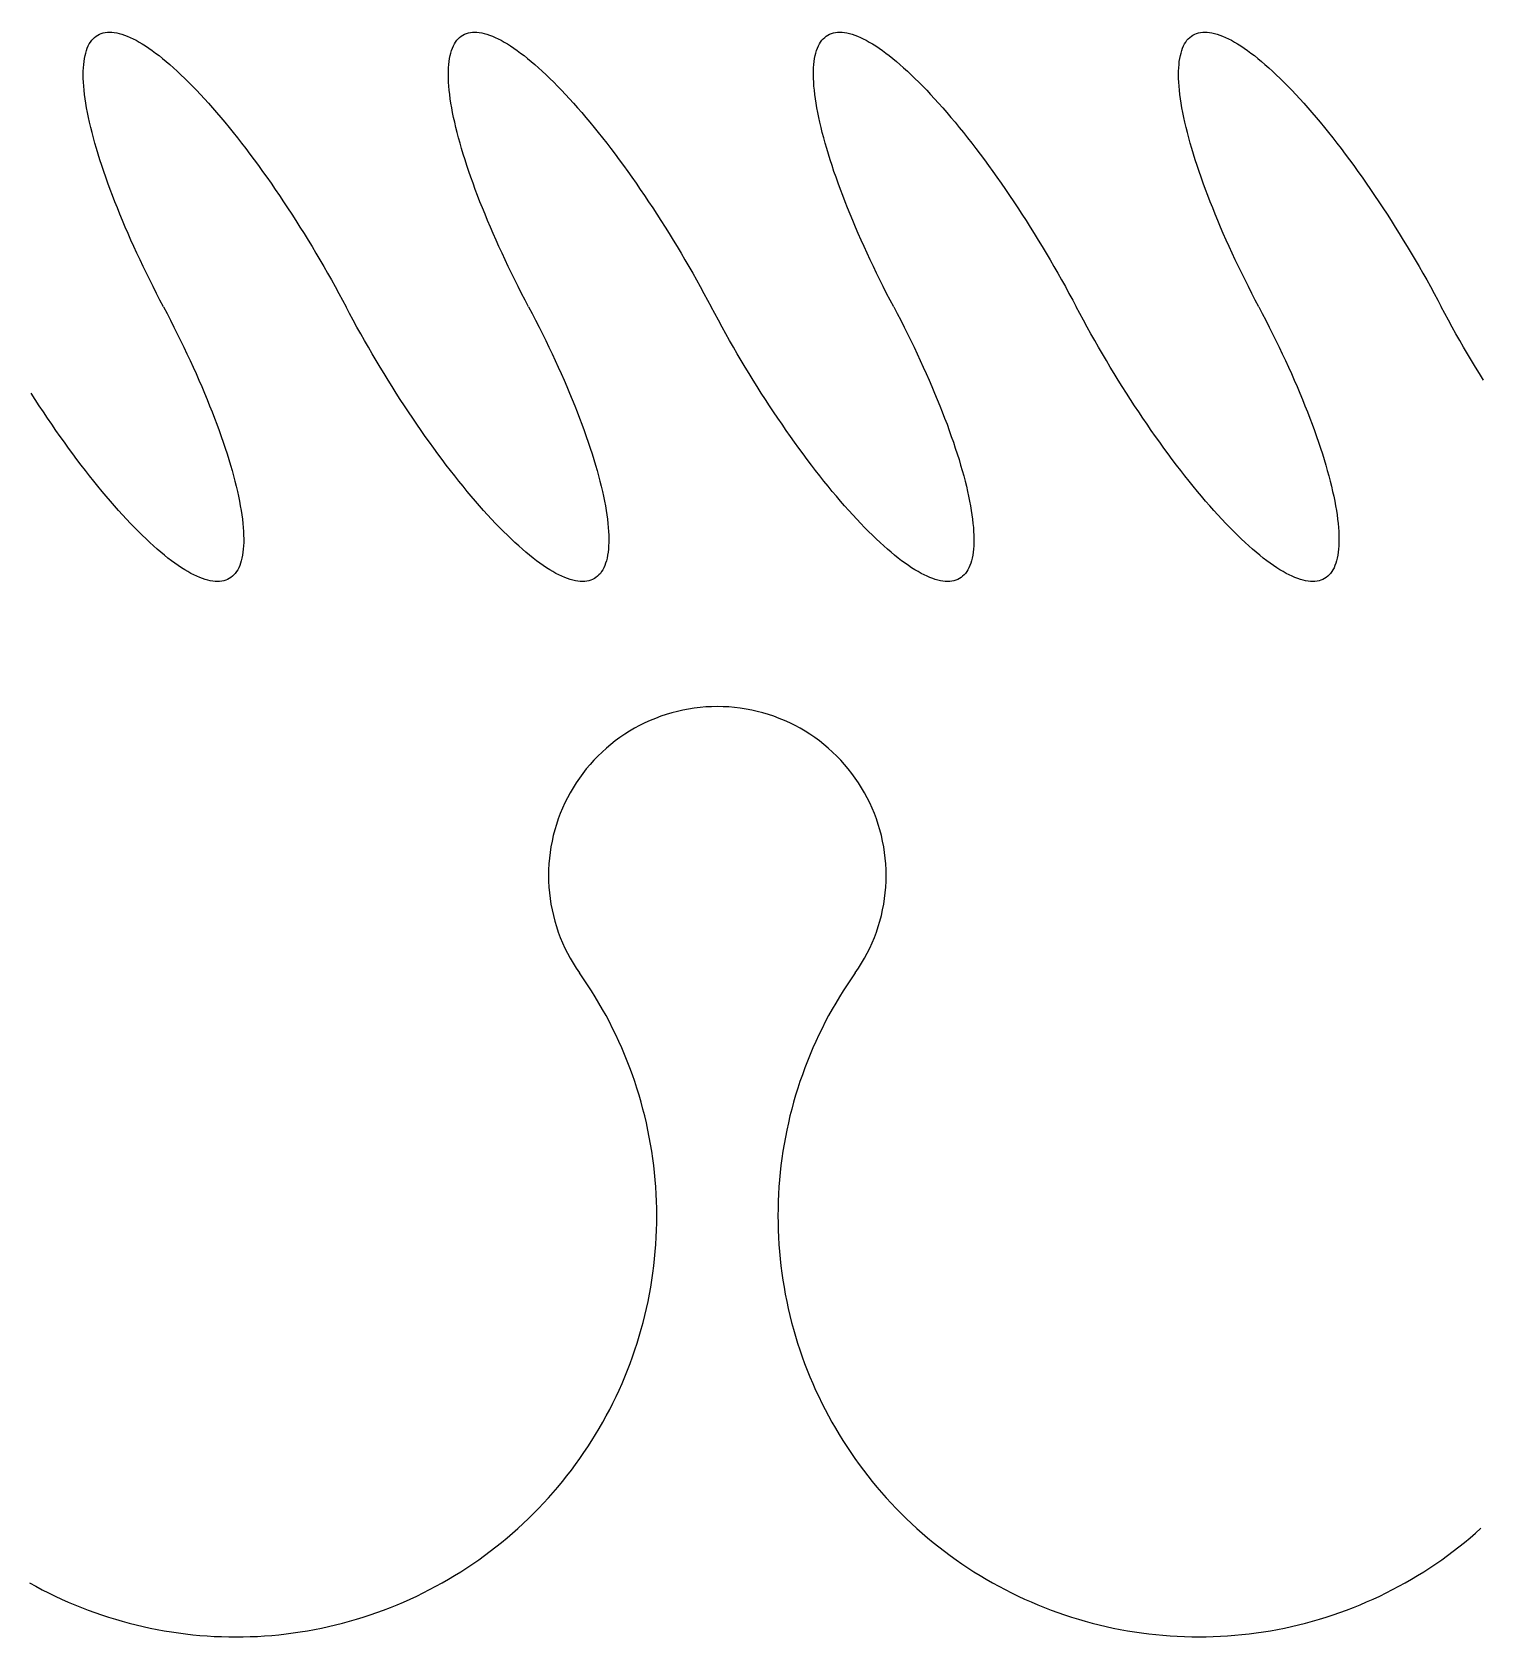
# Model space of a CAD drawing. Header units: millimetres. Extents: x -187744 to 2148, y -49419 to 6550.
# Drawn here: x -6026.3 to -5950.1, y -6885.5 to -6801.1 of the extents above; entities that cross this region are included whole.
import ezdxf

# ---------------------------------------------------------------- set-up
doc = ezdxf.new("R2010")
doc.units = ezdxf.units.MM
doc.header["$LTSCALE"] = 1000
doc.header["$MEASUREMENT"] = 0
doc.layers.add('FF-FURNA', color=40, linetype='Continuous')

# ---------------------------------------------------------------- blocks, each defined once
blk = doc.blocks.new('DRAPES2')
at = {"linetype": 'ByBlock'}
for points in [[(822.748, 92.0873, 0), (823.41, 92.4522, 0), (824.078, 92.8058, 0), (824.752, 93.1479, 0), (825.432, 93.4785, 0), (826.117, 93.7974, 0), (826.808, 94.1045, 0), (827.504, 94.3998, 0), (828.205, 94.6832, 0), (828.91, 94.9545, 0), (829.62, 95.2138, 0), (830.334, 95.4609, 0), (831.053, 95.6957, 0), (831.775, 95.9183, 0), (832.501, 96.1285, 0), (833.231, 96.3262, 0), (833.964, 96.5115, 0), (834.7, 96.6842, 0), (835.438, 96.8443, 0), (836.18, 96.9918, 0), (836.924, 97.1266, 0), (837.67, 97.2487, 0), (838.418, 97.358, 0), (839.167, 97.4546, 0), (839.919, 97.5383, 0), (840.671, 97.6091, 0), (841.425, 97.6671, 0), (842.179, 97.7122, 0), (842.935, 97.7445, 0), (843.69, 97.7638, 0), (844.446, 97.7702, 0)], [(844.446, 97.7702, 0), (845.202, 97.7637, 0), (845.958, 97.7443, 0), (846.713, 97.712, 0), (847.467, 97.6668, 0), (848.221, 97.6087, 0), (848.973, 97.5377, 0), (849.725, 97.454, 0), (850.474, 97.3573, 0), (851.222, 97.2479, 0), (851.968, 97.1258, 0), (852.712, 96.9909, 0), (853.453, 96.8433, 0), (854.192, 96.6831, 0), (854.928, 96.5103, 0), (855.661, 96.325, 0), (856.39, 96.1271, 0), (857.116, 95.9169, 0), (857.839, 95.6942, 0), (858.557, 95.4593, 0), (859.272, 95.2121, 0), (859.982, 94.9527, 0), (860.687, 94.6813, 0), (861.388, 94.3979, 0), (862.084, 94.1025, 0), (862.774, 93.7953, 0), (863.46, 93.4763, 0), (864.139, 93.1457, 0), (864.813, 92.8035, 0), (865.481, 92.4499, 0), (866.143, 92.0848, 0), (866.799, 91.7086, 0), (867.448, 91.3212, 0), (868.09, 90.9228, 0), (868.726, 90.5134, 0), (869.354, 90.0933, 0), (869.975, 89.6625, 0), (870.589, 89.2211, 0), (871.195, 88.7693, 0), (871.793, 88.3073, 0), (872.384, 87.8351, 0), (872.966, 87.3529, 0), (873.539, 86.8608, 0), (874.105, 86.3589, 0), (874.661, 85.8475, 0), (875.209, 85.3267, 0), (875.748, 84.7966, 0), (876.278, 84.2573, 0), (876.798, 83.7091, 0), (877.309, 83.1521, 0), (877.811, 82.5864, 0), (878.302, 82.0123, 0), (878.784, 81.4298, 0), (879.256, 80.8392, 0), (879.717, 80.2406, 0), (880.169, 79.6343, 0), (880.61, 79.0203, 0), (881.04, 78.3988, 0), (881.46, 77.7702, 0), (881.868, 77.1344, 0), (882.266, 76.4917, 0), (882.653, 75.8424, 0), (883.029, 75.1865, 0), (883.394, 74.5243, 0), (883.747, 73.8559, 0), (884.088, 73.1817, 0), (884.419, 72.5017, 0), (884.737, 71.8161, 0), (885.044, 71.1253, 0), (885.339, 70.4292, 0), (885.621, 69.7283, 0), (885.892, 69.0226, 0), (886.151, 68.3124, 0), (886.398, 67.5979, 0), (886.632, 66.8792, 0), (886.854, 66.1567, 0), (887.064, 65.4305, 0), (887.261, 64.7008, 0), (887.446, 63.9678, 0), (887.618, 63.2318, 0), (887.778, 62.493, 0), (887.925, 61.7515, 0), (888.059, 61.0077, 0), (888.181, 60.2616, 0), (888.29, 59.5136, 0), (888.386, 58.7638, 0), (888.469, 58.0125, 0), (888.539, 57.2599, 0), (888.597, 56.5062, 0), (888.642, 55.7516, 0), (888.673, 54.9964, 0), (888.692, 54.2407, 0), (888.698, 53.4849, 0), (888.691, 52.729, 0), (888.671, 51.9734, 0), (888.639, 51.2182, 0), (888.593, 50.4637, 0), (888.534, 49.7101, 0), (888.463, 48.9575, 0), (888.379, 48.2064, 0), (888.281, 47.4567, 0), (888.172, 46.7089, 0), (888.049, 45.963, 0), (887.914, 45.2193, 0), (887.766, 44.478, 0), (887.605, 43.7394, 0), (887.432, 43.0037, 0), (887.246, 42.271, 0), (887.048, 41.5415, 0), (886.837, 40.8156, 0), (886.614, 40.0934, 0), (886.378, 39.3751, 0), (886.131, 38.6609, 0), (885.871, 37.9511, 0), (885.599, 37.2457, 0), (885.315, 36.5452, 0), (885.019, 35.8496, 0), (884.712, 35.1591, 0), (884.392, 34.474, 0), (884.061, 33.7945, 0), (883.719, 33.1207, 0), (883.364, 32.4528, 0), (882.999, 31.7911, 0), (882.622, 31.1358, 0), (882.235, 30.487, 0), (881.836, 29.8449, 0), (881.426, 29.2096, 0), (881.005, 28.5815, 0), (880.574, 27.9607, 0)], [(909.56, 27.959, 0), (909.129, 28.5799, 0), (908.708, 29.2081, 0), (908.299, 29.8433, 0), (907.9, 30.4855, 0), (907.512, 31.1344, 0), (907.135, 31.7898, 0), (906.77, 32.4515, 0), (906.416, 33.1194, 0), (906.074, 33.7932, 0), (905.743, 34.4728, 0), (905.423, 35.1579, 0), (905.116, 35.8484, 0), (904.82, 36.5441, 0), (904.536, 37.2447, 0), (904.264, 37.95, 0), (904.005, 38.6599, 0), (903.757, 39.3741, 0), (903.522, 40.0924, 0), (903.299, 40.8147, 0), (903.088, 41.5406, 0), (902.89, 42.2701, 0), (902.704, 43.0028, 0), (902.531, 43.7386, 0), (902.37, 44.4772, 0), (902.222, 45.2185, 0), (902.087, 45.9622, 0), (901.965, 46.7081, 0), (901.855, 47.456, 0), (901.758, 48.2056, 0), (901.674, 48.9568, 0), (901.602, 49.7093, 0), (901.544, 50.4629, 0), (901.498, 51.2175, 0), (901.466, 51.9727, 0), (901.446, 52.7283, 0), (901.439, 53.4842, 0), (901.445, 54.24, 0), (901.464, 54.9957, 0), (901.496, 55.7509, 0), (901.54, 56.5055, 0), (901.598, 57.2592, 0), (901.668, 58.0118, 0), (901.752, 58.7631, 0), (901.848, 59.5128, 0), (901.957, 60.2608, 0), (902.078, 61.0069, 0), (902.213, 61.7507, 0), (902.36, 62.4922, 0), (902.52, 63.231, 0), (902.692, 63.967, 0), (902.877, 64.6999, 0), (903.074, 65.4296, 0), (903.284, 66.1558, 0), (903.506, 66.8783, 0), (903.741, 67.5969, 0), (903.988, 68.3114, 0), (904.246, 69.0216, 0), (904.517, 69.7272, 0), (904.8, 70.4281, 0), (905.095, 71.1241, 0), (905.402, 71.815, 0), (905.721, 72.5005, 0), (906.051, 73.1804, 0), (906.393, 73.8547, 0), (906.746, 74.5229, 0), (907.11, 75.1851, 0), (907.486, 75.8409, 0), (907.873, 76.4903, 0), (908.271, 77.1329, 0), (908.68, 77.7686, 0), (909.1, 78.3972, 0), (909.53, 79.0186, 0), (909.971, 79.6326, 0), (910.423, 80.2389, 0), (910.884, 80.8374, 0), (911.356, 81.428, 0), (911.838, 82.0104, 0), (912.33, 82.5845, 0), (912.831, 83.1501, 0), (913.342, 83.707, 0), (913.863, 84.2552, 0), (914.393, 84.7944, 0), (914.931, 85.3244, 0), (915.479, 85.8452, 0), (916.036, 86.3566, 0), (916.601, 86.8583, 0), (917.175, 87.3503, 0), (917.757, 87.8325, 0), (918.348, 88.3046, 0), (918.946, 88.7666, 0), (919.552, 89.2183, 0), (920.166, 89.6596, 0), (920.787, 90.0903, 0), (921.415, 90.5104, 0), (922.051, 90.9197, 0), (922.693, 91.318, 0), (923.342, 91.7054, 0), (923.998, 92.0816, 0), (924.66, 92.4465, 0), (925.328, 92.8001, 0), (926.002, 93.1422, 0), (926.682, 93.4727, 0), (927.367, 93.7916, 0), (928.058, 94.0987, 0), (928.754, 94.394, 0), (929.455, 94.6774, 0), (930.16, 94.9488, 0), (930.87, 95.208, 0), (931.584, 95.4551, 0), (932.303, 95.69, 0), (933.025, 95.9125, 0), (933.751, 96.1227, 0), (934.481, 96.3205, 0), (935.214, 96.5057, 0), (935.95, 96.6785, 0), (936.688, 96.8386, 0), (937.43, 96.9861, 0), (938.174, 97.1209, 0), (938.92, 97.2429, 0), (939.668, 97.3523, 0), (940.417, 97.4488, 0), (941.169, 97.5325, 0), (941.921, 97.6034, 0), (942.675, 97.6614, 0), (943.429, 97.7065, 0), (944.185, 97.7387, 0), (944.94, 97.758, 0), (945.696, 97.7644, 0)], [(945.696, 97.7644, 0), (946.452, 97.7579, 0), (947.208, 97.7385, 0), (947.963, 97.7062, 0), (948.717, 97.661, 0), (949.471, 97.6029, 0), (950.223, 97.532, 0), (950.975, 97.4482, 0), (951.724, 97.3516, 0), (952.472, 97.2422, 0), (953.218, 97.12, 0), (953.962, 96.9851, 0), (954.703, 96.8376, 0), (955.442, 96.6773, 0), (956.178, 96.5045, 0), (956.911, 96.3192, 0), (957.64, 96.1214, 0), (958.366, 95.9111, 0), (959.089, 95.6885, 0), (959.807, 95.4535, 0), (960.522, 95.2063, 0), (961.232, 94.947, 0), (961.937, 94.6755, 0), (962.638, 94.3921, 0), (963.334, 94.0967, 0), (964.024, 93.7895, 0), (964.71, 93.4706, 0), (965.389, 93.1399, 0), (966.063, 92.7977, 0), (966.731, 92.4441, 0), (967.393, 92.0791, 0), (968.049, 91.7028, 0), (968.698, 91.3154, 0), (969.34, 90.917, 0), (969.976, 90.5077, 0), (970.604, 90.0875, 0), (971.225, 89.6567, 0), (971.839, 89.2154, 0), (972.445, 88.7636, 0), (973.043, 88.3015, 0), (973.634, 87.8293, 0), (974.216, 87.3471, 0), (974.789, 86.855, 0), (975.355, 86.3532, 0)], [(909.56, 27.959, 0), (909.901, 27.458, 0), (910.226, 26.9457, 0), (910.532, 26.4225, 0), (910.821, 25.8892, 0), (911.091, 25.3463, 0), (911.342, 24.7946, 0), (911.575, 24.2345, 0), (911.788, 23.6669, 0), (911.982, 23.0923, 0), (912.156, 22.5114, 0), (912.31, 21.9249, 0), (912.444, 21.3335, 0), (912.557, 20.7379, 0), (912.65, 20.1387, 0), (912.723, 19.5367, 0), (912.775, 18.9326, 0), (912.807, 18.327, 0), (912.817, 17.7208, 0), (912.807, 17.1145, 0), (912.777, 16.5089, 0), (912.725, 15.9047, 0), (912.653, 15.3026, 0), (912.561, 14.7034, 0), (912.448, 14.1076, 0), (912.315, 13.5161, 0), (912.161, 12.9294, 0), (911.988, 12.3483, 0), (911.795, 11.7735, 0), (911.582, 11.2056, 0), (911.351, 10.6453, 0), (911.1, 10.0932, 0), (910.83, 9.55004, 0), (910.542, 9.01639, 0), (910.236, 8.49289, 0), (909.913, 7.98014, 0), (909.572, 7.47874, 0), (909.214, 6.98928, 0), (908.839, 6.51234, 0), (908.449, 6.04846, 0), (908.043, 5.59819, 0), (907.621, 5.16205, 0), (907.186, 4.74056, 0), (906.735, 4.3342, 0), (906.272, 3.94345, 0), (905.795, 3.56876, 0), (905.306, 3.21058, 0), (904.805, 2.86932, 0), (904.292, 2.54537, 0), (903.769, 2.23912, 0), (903.235, 1.95093, 0), (902.692, 1.68112, 0), (902.14, 1.43002, 0), (901.58, 1.19792, 0), (901.012, 0.985082, 0), (900.437, 0.791764, 0), (899.856, 0.618188, 0), (899.27, 0.464557, 0), (898.678, 0.331051, 0), (898.083, 0.217825, 0), (897.484, 0.125011, 0), (896.881, 0.052717, 0), (896.277, 0.001028, 0), (895.672, -0.029995, 0), (895.065, -0.040317, 0), (894.459, -0.029926, 0), (893.854, 0.001166, 0), (893.249, 0.052924, 0), (892.647, 0.125286, 0), (892.048, 0.218168, 0), (891.453, 0.331462, 0), (890.861, 0.465036, 0), (890.274, 0.618733, 0), (889.694, 0.792375, 0), (889.119, 0.985758, 0), (888.551, 1.19866, 0), (887.991, 1.43083, 0), (887.439, 1.68199, 0), (886.896, 1.95186, 0), (886.363, 2.24011, 0), (885.839, 2.54642, 0), (885.327, 2.87043, 0), (884.825, 3.21175, 0), (884.336, 3.56999, 0), (883.86, 3.94472, 0), (883.396, 4.33553, 0), (882.946, 4.74194, 0), (882.51, 5.16348, 0), (882.089, 5.59967, 0), (881.683, 6.04998, 0), (881.292, 6.51391, 0), (880.918, 6.99089, 0), (880.56, 7.48039, 0), (880.219, 7.98183, 0), (879.895, 8.49461, 0), (879.59, 9.01815, 0), (879.302, 9.55184, 0), (879.032, 10.095, 0), (878.781, 10.6471, 0), (878.55, 11.2075, 0), (878.337, 11.7754, 0), (878.144, 12.3502, 0), (877.971, 12.9313, 0), (877.818, 13.518, 0), (877.685, 14.1096, 0), (877.572, 14.7054, 0), (877.479, 15.3046, 0), (877.408, 15.9067, 0), (877.356, 16.5109, 0), (877.326, 17.1165, 0), (877.316, 17.7228, 0), (877.326, 18.3291, 0), (877.358, 18.9346, 0), (877.41, 19.5387, 0), (877.483, 20.1407, 0), (877.576, 20.7399, 0), (877.69, 21.3355, 0), (877.824, 21.9269, 0), (877.978, 22.5133, 0), (878.152, 23.0942, 0), (878.345, 23.6688, 0), (878.559, 24.2364, 0), (878.791, 24.7964, 0), (879.043, 25.3482, 0), (879.313, 25.891, 0), (879.602, 26.4243, 0), (879.908, 26.9474, 0), (880.233, 27.4597, 0), (880.574, 27.9607, 0)]]:
    blk.add_polyline3d(points, dxfattribs=at)
blk = doc.blocks.new('06BDR-PR2')
for points in [[(938.03, 0, 0), (938.402, 0.70889, 0), (938.768, 1.41736, 0), (939.127, 2.12497, 0), (939.48, 2.8313, 0), (939.827, 3.53593, 0), (940.166, 4.23843, 0), (940.499, 4.93837, 0), (940.824, 5.63534, 0), (941.142, 6.32892, 0), (941.452, 7.01868, 0), (941.754, 7.70421, 0), (942.049, 8.38511, 0), (942.335, 9.06095, 0), (942.612, 9.73134, 0), (942.882, 10.3959, 0), (943.142, 11.0541, 0), (943.394, 11.7057, 0), (943.636, 12.3503, 0), (943.87, 12.9874, 0), (944.094, 13.6167, 0), (944.308, 14.2378, 0), (944.514, 14.8503, 0), (944.709, 15.4538, 0), (944.895, 16.0481, 0), (945.07, 16.6327, 0), (945.236, 17.2073, 0), (945.392, 17.7715, 0), (945.537, 18.325, 0), (945.672, 18.8674, 0), (945.797, 19.3985, 0), (945.911, 19.9179, 0), (946.015, 20.4254, 0), (946.108, 20.9205, 0), (946.19, 21.403, 0), (946.262, 21.8726, 0), (946.323, 22.329, 0), (946.373, 22.772, 0), (946.413, 23.2013, 0), (946.441, 23.6166, 0), (946.459, 24.0177, 0), (946.466, 24.4043, 0), (946.462, 24.7762, 0), (946.447, 25.1332, 0), (946.422, 25.475, 0), (946.385, 25.8015, 0), (946.338, 26.1125, 0), (946.28, 26.4077, 0), (946.211, 26.687, 0), (946.131, 26.9503, 0), (946.041, 27.1973, 0), (945.94, 27.4279, 0), (945.829, 27.642, 0), (945.707, 27.8395, 0), (945.575, 28.0201, 0), (945.432, 28.1839, 0), (945.279, 28.3308, 0), (945.116, 28.4605, 0), (944.943, 28.5732, 0), (944.76, 28.6686, 0), (944.568, 28.7467, 0), (944.365, 28.8075, 0), (944.153, 28.851, 0), (943.931, 28.8771, 0), (943.701, 28.8858, 0), (943.46, 28.8771, 0), (943.211, 28.851, 0), (942.953, 28.8075, 0), (942.686, 28.7467, 0), (942.411, 28.6686, 0), (942.127, 28.5732, 0), (941.835, 28.4605, 0), (941.535, 28.3308, 0), (941.227, 28.1839, 0), (940.911, 28.0201, 0), (940.588, 27.8395, 0), (940.257, 27.642, 0), (939.92, 27.4279, 0), (939.575, 27.1973, 0), (939.224, 26.9503, 0), (938.866, 26.687, 0), (938.502, 26.4077, 0), (938.132, 26.1125, 0), (937.756, 25.8015, 0), (937.374, 25.475, 0), (936.987, 25.1332, 0), (936.595, 24.7762, 0), (936.198, 24.4043, 0), (935.796, 24.0177, 0), (935.39, 23.6166, 0), (934.98, 23.2013, 0), (934.565, 22.772, 0), (934.147, 22.329, 0), (933.726, 21.8726, 0), (933.301, 21.403, 0), (932.874, 20.9205, 0), (932.443, 20.4254, 0), (932.011, 19.9179, 0), (931.576, 19.3985, 0), (931.139, 18.8674, 0), (930.701, 18.325, 0), (930.261, 17.7715, 0), (929.82, 17.2073, 0), (929.379, 16.6327, 0), (928.936, 16.0481, 0), (928.494, 15.4538, 0), (928.051, 14.8503, 0), (927.609, 14.2378, 0), (927.167, 13.6167, 0), (926.726, 12.9874, 0), (926.286, 12.3503, 0), (925.847, 11.7057, 0), (925.41, 11.0541, 0), (924.975, 10.3959, 0), (924.541, 9.73134, 0), (924.111, 9.06095, 0)], [(976.416, 0, 0), (976.787, 0.70889, 0), (977.153, 1.41736, 0), (977.513, 2.12497, 0), (977.866, 2.8313, 0), (978.212, 3.53593, 0), (978.552, 4.23843, 0), (978.884, 4.93837, 0), (979.21, 5.63534, 0), (979.528, 6.32892, 0), (979.838, 7.01868, 0), (980.14, 7.70421, 0), (980.434, 8.38511, 0), (980.72, 9.06095, 0), (980.998, 9.73134, 0), (981.267, 10.3959, 0), (981.528, 11.0541, 0), (981.779, 11.7057, 0), (982.022, 12.3503, 0), (982.255, 12.9874, 0), (982.479, 13.6167, 0), (982.694, 14.2378, 0), (982.899, 14.8503, 0), (983.095, 15.4538, 0), (983.28, 16.0481, 0), (983.456, 16.6327, 0), (983.622, 17.2073, 0), (983.777, 17.7715, 0), (983.923, 18.325, 0), (984.058, 18.8674, 0), (984.182, 19.3985, 0), (984.297, 19.9179, 0), (984.4, 20.4254, 0), (984.493, 20.9205, 0), (984.576, 21.403, 0), (984.648, 21.8726, 0), (984.709, 22.329, 0), (984.759, 22.772, 0), (984.798, 23.2013, 0), (984.827, 23.6166, 0), (984.845, 24.0177, 0), (984.852, 24.4043, 0), (984.848, 24.7762, 0), (984.833, 25.1332, 0), (984.807, 25.475, 0), (984.771, 25.8015, 0), (984.723, 26.1125, 0), (984.665, 26.4077, 0), (984.596, 26.687, 0), (984.517, 26.9503, 0), (984.427, 27.1973, 0), (984.326, 27.4279, 0), (984.214, 27.642, 0), (984.093, 27.8395, 0), (983.96, 28.0201, 0), (983.818, 28.1839, 0), (983.665, 28.3308, 0), (983.502, 28.4605, 0), (983.329, 28.5732, 0), (983.146, 28.6686, 0), (982.953, 28.7467, 0), (982.751, 28.8075, 0), (982.539, 28.851, 0), (982.317, 28.8771, 0), (982.086, 28.8858, 0), (981.846, 28.8771, 0), (981.597, 28.851, 0), (981.339, 28.8075, 0), (981.072, 28.7467, 0), (980.797, 28.6686, 0), (980.513, 28.5732, 0), (980.221, 28.4605, 0), (979.921, 28.3308, 0), (979.613, 28.1839, 0), (979.297, 28.0201, 0), (978.974, 27.8395, 0), (978.643, 27.642, 0), (978.305, 27.4279, 0), (977.961, 27.1973, 0), (977.609, 26.9503, 0), (977.252, 26.687, 0), (976.888, 26.4077, 0), (976.517, 26.1125, 0), (976.141, 25.8015, 0), (975.76, 25.475, 0), (975.373, 25.1332, 0), (974.981, 24.7762, 0), (974.584, 24.4043, 0), (974.182, 24.0177, 0), (973.776, 23.6166, 0), (973.365, 23.2013, 0), (972.951, 22.772, 0), (972.533, 22.329, 0), (972.111, 21.8726, 0), (971.687, 21.403, 0), (971.259, 20.9205, 0), (970.829, 20.4254, 0), (970.396, 19.9179, 0), (969.961, 19.3985, 0), (969.525, 18.8674, 0), (969.086, 18.325, 0), (968.647, 17.7715, 0), (968.206, 17.2073, 0), (967.764, 16.6327, 0), (967.322, 16.0481, 0), (966.879, 15.4538, 0), (966.437, 14.8503, 0), (965.995, 14.2378, 0), (965.553, 13.6167, 0), (965.112, 12.9874, 0), (964.672, 12.3503, 0), (964.233, 11.7057, 0), (963.796, 11.0541, 0), (963.36, 10.3959, 0), (962.927, 9.73134, 0), (962.496, 9.06095, 0), (962.068, 8.38511, 0), (961.642, 7.70421, 0), (961.22, 7.01868, 0), (960.801, 6.32892, 0), (960.386, 5.63534, 0), (959.974, 4.93837, 0), (959.567, 4.23843, 0), (959.164, 3.53593, 0), (958.765, 2.8313, 0), (958.372, 2.12497, 0), (957.984, 1.41736, 0), (957.6, 0.70889, 0), (957.223, 0, 0)], [(1014.8, 0, 0), (1015.17, 0.70889, 0), (1015.54, 1.41736, 0), (1015.9, 2.12497, 0), (1016.25, 2.8313, 0), (1016.6, 3.53593, 0), (1016.94, 4.23843, 0), (1017.27, 4.93837, 0), (1017.6, 5.63534, 0), (1017.91, 6.32892, 0), (1018.22, 7.01868, 0), (1018.53, 7.70421, 0), (1018.82, 8.38511, 0), (1019.11, 9.06095, 0), (1019.38, 9.73134, 0), (1019.65, 10.3959, 0), (1019.91, 11.0541, 0), (1020.16, 11.7057, 0), (1020.41, 12.3503, 0), (1020.64, 12.9874, 0), (1020.86, 13.6167, 0), (1021.08, 14.2378, 0), (1021.28, 14.8503, 0), (1021.48, 15.4538, 0), (1021.67, 16.0481, 0), (1021.84, 16.6327, 0), (1022.01, 17.2073, 0), (1022.16, 17.7715, 0), (1022.31, 18.325, 0), (1022.44, 18.8674, 0), (1022.57, 19.3985, 0), (1022.68, 19.9179, 0), (1022.79, 20.4254, 0), (1022.88, 20.9205, 0), (1022.96, 21.403, 0), (1023.03, 21.8726, 0), (1023.09, 22.329, 0), (1023.14, 22.772, 0), (1023.18, 23.2013, 0), (1023.21, 23.6166, 0), (1023.23, 24.0177, 0), (1023.24, 24.4043, 0), (1023.23, 24.7762, 0), (1023.22, 25.1332, 0), (1023.19, 25.475, 0), (1023.16, 25.8015, 0), (1023.11, 26.1125, 0), (1023.05, 26.4077, 0), (1022.98, 26.687, 0), (1022.9, 26.9503, 0), (1022.81, 27.1973, 0), (1022.71, 27.4279, 0), (1022.6, 27.642, 0), (1022.48, 27.8395, 0), (1022.35, 28.0201, 0), (1022.2, 28.1839, 0), (1022.05, 28.3308, 0), (1021.89, 28.4605, 0), (1021.71, 28.5732, 0), (1021.53, 28.6686, 0), (1021.34, 28.7467, 0), (1021.14, 28.8075, 0), (1020.92, 28.851, 0), (1020.7, 28.8771, 0), (1020.47, 28.8858, 0), (1020.23, 28.8771, 0), (1019.98, 28.851, 0), (1019.72, 28.8075, 0), (1019.46, 28.7467, 0), (1019.18, 28.6686, 0), (1018.9, 28.5732, 0), (1018.61, 28.4605, 0), (1018.31, 28.3308, 0), (1018, 28.1839, 0), (1017.68, 28.0201, 0), (1017.36, 27.8395, 0), (1017.03, 27.642, 0), (1016.69, 27.4279, 0), (1016.35, 27.1973, 0), (1016, 26.9503, 0), (1015.64, 26.687, 0), (1015.27, 26.4077, 0), (1014.9, 26.1125, 0), (1014.53, 25.8015, 0), (1014.15, 25.475, 0), (1013.76, 25.1332, 0), (1013.37, 24.7762, 0), (1012.97, 24.4043, 0), (1012.57, 24.0177, 0), (1012.16, 23.6166, 0), (1011.75, 23.2013, 0), (1011.34, 22.772, 0), (1010.92, 22.329, 0), (1010.5, 21.8726, 0), (1010.07, 21.403, 0), (1009.64, 20.9205, 0), (1009.21, 20.4254, 0), (1008.78, 19.9179, 0), (1008.35, 19.3985, 0), (1007.91, 18.8674, 0), (1007.47, 18.325, 0), (1007.03, 17.7715, 0), (1006.59, 17.2073, 0), (1006.15, 16.6327, 0), (1005.71, 16.0481, 0), (1005.27, 15.4538, 0), (1004.82, 14.8503, 0), (1004.38, 14.2378, 0), (1003.94, 13.6167, 0), (1003.5, 12.9874, 0), (1003.06, 12.3503, 0), (1002.62, 11.7057, 0), (1002.18, 11.0541, 0), (1001.75, 10.3959, 0), (1001.31, 9.73134, 0), (1000.88, 9.06095, 0), (1000.45, 8.38511, 0), (1000.03, 7.70421, 0), (999.606, 7.01868, 0), (999.187, 6.32892, 0), (998.771, 5.63534, 0), (998.36, 4.93837, 0), (997.952, 4.23843, 0), (997.549, 3.53593, 0), (997.151, 2.8313, 0), (996.758, 2.12497, 0), (996.369, 1.41736, 0), (995.986, 0.70889, 0), (995.608, 0, 0)], [(1053.19, 0, 0), (1053.56, 0.70889, 0), (1053.92, 1.41736, 0), (1054.28, 2.12497, 0), (1054.64, 2.8313, 0), (1054.98, 3.53593, 0), (1055.32, 4.23843, 0), (1055.66, 4.93837, 0), (1055.98, 5.63534, 0), (1056.3, 6.32892, 0), (1056.61, 7.01868, 0), (1056.91, 7.70421, 0), (1057.21, 8.38511, 0), (1057.49, 9.06095, 0), (1057.77, 9.73134, 0), (1058.04, 10.3959, 0), (1058.3, 11.0541, 0), (1058.55, 11.7057, 0), (1058.79, 12.3503, 0), (1059.03, 12.9874, 0), (1059.25, 13.6167, 0), (1059.47, 14.2378, 0), (1059.67, 14.8503, 0), (1059.87, 15.4538, 0), (1060.05, 16.0481, 0), (1060.23, 16.6327, 0), (1060.39, 17.2073, 0), (1060.55, 17.7715, 0), (1060.69, 18.325, 0), (1060.83, 18.8674, 0), (1060.95, 19.3985, 0), (1061.07, 19.9179, 0), (1061.17, 20.4254, 0), (1061.26, 20.9205, 0), (1061.35, 21.403, 0), (1061.42, 21.8726, 0), (1061.48, 22.329, 0), (1061.53, 22.772, 0), (1061.57, 23.2013, 0), (1061.6, 23.6166, 0), (1061.62, 24.0177, 0), (1061.62, 24.4043, 0), (1061.62, 24.7762, 0), (1061.6, 25.1332, 0), (1061.58, 25.475, 0), (1061.54, 25.8015, 0), (1061.49, 26.1125, 0), (1061.44, 26.4077, 0), (1061.37, 26.687, 0), (1061.29, 26.9503, 0), (1061.2, 27.1973, 0), (1061.1, 27.4279, 0), (1060.99, 27.642, 0), (1060.86, 27.8395, 0), (1060.73, 28.0201, 0), (1060.59, 28.1839, 0), (1060.44, 28.3308, 0), (1060.27, 28.4605, 0), (1060.1, 28.5732, 0), (1059.92, 28.6686, 0), (1059.72, 28.7467, 0), (1059.52, 28.8075, 0), (1059.31, 28.851, 0), (1059.09, 28.8771, 0), (1058.86, 28.8858, 0), (1058.62, 28.8771, 0), (1058.37, 28.851, 0), (1058.11, 28.8075, 0), (1057.84, 28.7467, 0), (1057.57, 28.6686, 0), (1057.28, 28.5732, 0), (1056.99, 28.4605, 0), (1056.69, 28.3308, 0), (1056.38, 28.1839, 0), (1056.07, 28.0201, 0), (1055.74, 27.8395, 0), (1055.41, 27.642, 0), (1055.08, 27.4279, 0), (1054.73, 27.1973, 0), (1054.38, 26.9503, 0), (1054.02, 26.687, 0), (1053.66, 26.4077, 0), (1053.29, 26.1125, 0), (1052.91, 25.8015, 0), (1052.53, 25.475, 0), (1052.14, 25.1332, 0), (1051.75, 24.7762, 0), (1051.35, 24.4043, 0), (1050.95, 24.0177, 0), (1050.55, 23.6166, 0), (1050.14, 23.2013, 0), (1049.72, 22.772, 0), (1049.3, 22.329, 0), (1048.88, 21.8726, 0), (1048.46, 21.403, 0), (1048.03, 20.9205, 0), (1047.6, 20.4254, 0), (1047.17, 19.9179, 0), (1046.73, 19.3985, 0), (1046.3, 18.8674, 0), (1045.86, 18.325, 0), (1045.42, 17.7715, 0), (1044.98, 17.2073, 0), (1044.54, 16.6327, 0), (1044.09, 16.0481, 0), (1043.65, 15.4538, 0), (1043.21, 14.8503, 0), (1042.77, 14.2378, 0), (1042.32, 13.6167, 0), (1041.88, 12.9874, 0), (1041.44, 12.3503, 0), (1041, 11.7057, 0), (1040.57, 11.0541, 0), (1040.13, 10.3959, 0), (1039.7, 9.73134, 0), (1039.27, 9.06095, 0), (1038.84, 8.38511, 0), (1038.41, 7.70421, 0), (1037.99, 7.01868, 0), (1037.57, 6.32892, 0), (1037.16, 5.63534, 0), (1036.75, 4.93837, 0), (1036.34, 4.23843, 0), (1035.94, 3.53593, 0), (1035.54, 2.8313, 0), (1035.14, 2.12497, 0), (1034.75, 1.41736, 0), (1034.37, 0.70889, 0), (1033.99, 0, 0)], [(1076.8, 7.70421, 0), (1076.38, 7.01868, 0), (1075.96, 6.32892, 0), (1075.54, 5.63534, 0), (1075.13, 4.93837, 0), (1074.72, 4.23843, 0), (1074.32, 3.53593, 0), (1073.92, 2.8313, 0), (1073.53, 2.12497, 0), (1073.14, 1.41736, 0), (1072.76, 0.70889, 0), (1072.38, 0, 0)], [(938.03, 0, 0), (937.658, -0.70889, 0), (937.292, -1.41736, 0), (936.933, -2.12497, 0), (936.58, -2.8313, 0), (936.233, -3.53593, 0), (935.894, -4.23843, 0), (935.561, -4.93837, 0), (935.236, -5.63534, 0), (934.918, -6.32892, 0), (934.608, -7.01868, 0), (934.306, -7.70421, 0), (934.012, -8.38511, 0), (933.725, -9.06095, 0), (933.448, -9.73134, 0), (933.179, -10.3959, 0), (932.918, -11.0541, 0), (932.667, -11.7057, 0), (932.424, -12.3503, 0), (932.191, -12.9874, 0), (931.966, -13.6167, 0), (931.752, -14.2378, 0), (931.547, -14.8503, 0), (931.351, -15.4538, 0), (931.165, -16.0481, 0), (930.99, -16.6327, 0), (930.824, -17.2073, 0), (930.668, -17.7715, 0), (930.523, -18.325, 0), (930.388, -18.8674, 0), (930.263, -19.3985, 0), (930.149, -19.9179, 0), (930.045, -20.4254, 0), (929.952, -20.9205, 0), (929.87, -21.403, 0), (929.798, -21.8726, 0), (929.737, -22.329, 0), (929.687, -22.772, 0), (929.647, -23.2013, 0), (929.619, -23.6166, 0), (929.601, -24.0177, 0), (929.594, -24.4043, 0), (929.598, -24.7762, 0), (929.613, -25.1332, 0), (929.639, -25.475, 0), (929.675, -25.8015, 0), (929.722, -26.1125, 0), (929.78, -26.4077, 0), (929.849, -26.687, 0), (929.929, -26.9503, 0), (930.019, -27.1973, 0), (930.12, -27.4279, 0), (930.231, -27.642, 0), (930.353, -27.8395, 0), (930.485, -28.0201, 0), (930.628, -28.1839, 0), (930.781, -28.3308, 0), (930.944, -28.4605, 0), (931.117, -28.5732, 0), (931.3, -28.6686, 0), (931.492, -28.7467, 0), (931.695, -28.8075, 0), (931.907, -28.851, 0), (932.129, -28.8771, 0), (932.36, -28.8858, 0), (932.6, -28.8771, 0), (932.849, -28.851, 0), (933.107, -28.8075, 0), (933.374, -28.7467, 0), (933.649, -28.6686, 0), (933.933, -28.5732, 0), (934.225, -28.4605, 0), (934.525, -28.3308, 0), (934.833, -28.1839, 0), (935.149, -28.0201, 0), (935.472, -27.8395, 0), (935.803, -27.642, 0), (936.14, -27.4279, 0), (936.485, -27.1973, 0), (936.836, -26.9503, 0), (937.194, -26.687, 0), (937.558, -26.4077, 0), (937.928, -26.1125, 0), (938.304, -25.8015, 0), (938.686, -25.475, 0), (939.073, -25.1332, 0), (939.465, -24.7762, 0), (939.862, -24.4043, 0), (940.264, -24.0177, 0), (940.67, -23.6166, 0), (941.081, -23.2013, 0), (941.495, -22.772, 0), (941.913, -22.329, 0), (942.334, -21.8726, 0), (942.759, -21.403, 0), (943.187, -20.9205, 0), (943.617, -20.4254, 0), (944.049, -19.9179, 0), (944.484, -19.3985, 0), (944.921, -18.8674, 0), (945.359, -18.325, 0), (945.799, -17.7715, 0), (946.24, -17.2073, 0), (946.682, -16.6327, 0), (947.124, -16.0481, 0), (947.566, -15.4538, 0), (948.009, -14.8503, 0), (948.451, -14.2378, 0), (948.893, -13.6167, 0), (949.334, -12.9874, 0), (949.774, -12.3503, 0), (950.213, -11.7057, 0), (950.65, -11.0541, 0), (951.085, -10.3959, 0), (951.519, -9.73134, 0), (951.95, -9.06095, 0), (952.378, -8.38511, 0), (952.803, -7.70421, 0), (953.226, -7.01868, 0), (953.645, -6.32892, 0), (954.06, -5.63534, 0), (954.472, -4.93837, 0), (954.879, -4.23843, 0), (955.282, -3.53593, 0), (955.68, -2.8313, 0), (956.074, -2.12497, 0), (956.462, -1.41736, 0), (956.845, -0.70889, 0), (957.223, 0, 0)], [(976.416, 0, 0), (976.044, -0.70889, 0), (975.678, -1.41736, 0), (975.319, -2.12497, 0), (974.965, -2.8313, 0), (974.619, -3.53593, 0), (974.279, -4.23843, 0), (973.947, -4.93837, 0), (973.622, -5.63534, 0), (973.304, -6.32892, 0), (972.994, -7.01868, 0), (972.691, -7.70421, 0), (972.397, -8.38511, 0), (972.111, -9.06095, 0), (971.833, -9.73134, 0), (971.564, -10.3959, 0), (971.304, -11.0541, 0), (971.052, -11.7057, 0), (970.81, -12.3503, 0), (970.576, -12.9874, 0), (970.352, -13.6167, 0), (970.137, -14.2378, 0), (969.932, -14.8503, 0), (969.737, -15.4538, 0), (969.551, -16.0481, 0), (969.375, -16.6327, 0), (969.21, -17.2073, 0), (969.054, -17.7715, 0), (968.909, -18.325, 0), (968.774, -18.8674, 0), (968.649, -19.3985, 0), (968.535, -19.9179, 0), (968.431, -20.4254, 0), (968.338, -20.9205, 0), (968.255, -21.403, 0), (968.184, -21.8726, 0), (968.123, -22.329, 0), (968.072, -22.772, 0), (968.033, -23.2013, 0), (968.004, -23.6166, 0), (967.987, -24.0177, 0), (967.98, -24.4043, 0), (967.984, -24.7762, 0), (967.998, -25.1332, 0), (968.024, -25.475, 0), (968.061, -25.8015, 0), (968.108, -26.1125, 0), (968.166, -26.4077, 0), (968.235, -26.687, 0), (968.314, -26.9503, 0), (968.405, -27.1973, 0), (968.505, -27.4279, 0), (968.617, -27.642, 0), (968.739, -27.8395, 0), (968.871, -28.0201, 0), (969.014, -28.1839, 0), (969.166, -28.3308, 0), (969.329, -28.4605, 0), (969.502, -28.5732, 0), (969.685, -28.6686, 0), (969.878, -28.7467, 0), (970.081, -28.8075, 0), (970.293, -28.851, 0), (970.514, -28.8771, 0), (970.745, -28.8858, 0), (970.985, -28.8771, 0), (971.234, -28.851, 0), (971.492, -28.8075, 0), (971.759, -28.7467, 0), (972.035, -28.6686, 0), (972.318, -28.5732, 0), (972.611, -28.4605, 0), (972.911, -28.3308, 0), (973.219, -28.1839, 0), (973.534, -28.0201, 0), (973.858, -27.8395, 0), (974.188, -27.642, 0), (974.526, -27.4279, 0), (974.871, -27.1973, 0), (975.222, -26.9503, 0), (975.58, -26.687, 0), (975.944, -26.4077, 0), (976.314, -26.1125, 0), (976.69, -25.8015, 0), (977.072, -25.475, 0), (977.459, -25.1332, 0), (977.851, -24.7762, 0), (978.248, -24.4043, 0), (978.65, -24.0177, 0), (979.056, -23.6166, 0), (979.466, -23.2013, 0), (979.88, -22.772, 0), (980.298, -22.329, 0), (980.72, -21.8726, 0), (981.145, -21.403, 0), (981.572, -20.9205, 0), (982.002, -20.4254, 0), (982.435, -19.9179, 0), (982.87, -19.3985, 0), (983.307, -18.8674, 0), (983.745, -18.325, 0), (984.185, -17.7715, 0), (984.625, -17.2073, 0), (985.067, -16.6327, 0), (985.509, -16.0481, 0), (985.952, -15.4538, 0), (986.394, -14.8503, 0), (986.837, -14.2378, 0), (987.279, -13.6167, 0), (987.72, -12.9874, 0), (988.16, -12.3503, 0), (988.598, -11.7057, 0), (989.036, -11.0541, 0), (989.471, -10.3959, 0), (989.904, -9.73134, 0), (990.335, -9.06095, 0), (990.764, -8.38511, 0), (991.189, -7.70421, 0), (991.611, -7.01868, 0), (992.03, -6.32892, 0), (992.446, -5.63534, 0), (992.857, -4.93837, 0), (993.264, -4.23843, 0), (993.667, -3.53593, 0), (994.066, -2.8313, 0), (994.459, -2.12497, 0), (994.848, -1.41736, 0), (995.231, -0.70889, 0), (995.608, 0, 0)], [(1014.8, 0, 0), (1014.43, -0.70889, 0), (1014.06, -1.41736, 0), (1013.7, -2.12497, 0), (1013.35, -2.8313, 0), (1013, -3.53593, 0), (1012.67, -4.23843, 0), (1012.33, -4.93837, 0), (1012.01, -5.63534, 0), (1011.69, -6.32892, 0), (1011.38, -7.01868, 0), (1011.08, -7.70421, 0), (1010.78, -8.38511, 0), (1010.5, -9.06095, 0), (1010.22, -9.73134, 0), (1009.95, -10.3959, 0), (1009.69, -11.0541, 0), (1009.44, -11.7057, 0), (1009.2, -12.3503, 0), (1008.96, -12.9874, 0), (1008.74, -13.6167, 0), (1008.52, -14.2378, 0), (1008.32, -14.8503, 0), (1008.12, -15.4538, 0), (1007.94, -16.0481, 0), (1007.76, -16.6327, 0), (1007.6, -17.2073, 0), (1007.44, -17.7715, 0), (1007.29, -18.325, 0), (1007.16, -18.8674, 0), (1007.03, -19.3985, 0), (1006.92, -19.9179, 0), (1006.82, -20.4254, 0), (1006.72, -20.9205, 0), (1006.64, -21.403, 0), (1006.57, -21.8726, 0), (1006.51, -22.329, 0), (1006.46, -22.772, 0), (1006.42, -23.2013, 0), (1006.39, -23.6166, 0), (1006.37, -24.0177, 0), (1006.37, -24.4043, 0), (1006.37, -24.7762, 0), (1006.38, -25.1332, 0), (1006.41, -25.475, 0), (1006.45, -25.8015, 0), (1006.49, -26.1125, 0), (1006.55, -26.4077, 0), (1006.62, -26.687, 0), (1006.7, -26.9503, 0), (1006.79, -27.1973, 0), (1006.89, -27.4279, 0), (1007, -27.642, 0), (1007.12, -27.8395, 0), (1007.26, -28.0201, 0), (1007.4, -28.1839, 0), (1007.55, -28.3308, 0), (1007.71, -28.4605, 0), (1007.89, -28.5732, 0), (1008.07, -28.6686, 0), (1008.26, -28.7467, 0), (1008.47, -28.8075, 0), (1008.68, -28.851, 0), (1008.9, -28.8771, 0), (1009.13, -28.8858, 0), (1009.37, -28.8771, 0), (1009.62, -28.851, 0), (1009.88, -28.8075, 0), (1010.14, -28.7467, 0), (1010.42, -28.6686, 0), (1010.7, -28.5732, 0), (1011, -28.4605, 0), (1011.3, -28.3308, 0), (1011.6, -28.1839, 0), (1011.92, -28.0201, 0), (1012.24, -27.8395, 0), (1012.57, -27.642, 0), (1012.91, -27.4279, 0), (1013.26, -27.1973, 0), (1013.61, -26.9503, 0), (1013.97, -26.687, 0), (1014.33, -26.4077, 0), (1014.7, -26.1125, 0), (1015.08, -25.8015, 0), (1015.46, -25.475, 0), (1015.84, -25.1332, 0), (1016.24, -24.7762, 0), (1016.63, -24.4043, 0), (1017.04, -24.0177, 0), (1017.44, -23.6166, 0), (1017.85, -23.2013, 0), (1018.27, -22.772, 0), (1018.68, -22.329, 0), (1019.11, -21.8726, 0), (1019.53, -21.403, 0), (1019.96, -20.9205, 0), (1020.39, -20.4254, 0), (1020.82, -19.9179, 0), (1021.26, -19.3985, 0), (1021.69, -18.8674, 0), (1022.13, -18.325, 0), (1022.57, -17.7715, 0), (1023.01, -17.2073, 0), (1023.45, -16.6327, 0), (1023.89, -16.0481, 0), (1024.34, -15.4538, 0), (1024.78, -14.8503, 0), (1025.22, -14.2378, 0), (1025.66, -13.6167, 0), (1026.11, -12.9874, 0), (1026.55, -12.3503, 0), (1026.98, -11.7057, 0), (1027.42, -11.0541, 0), (1027.86, -10.3959, 0), (1028.29, -9.73134, 0), (1028.72, -9.06095, 0), (1029.15, -8.38511, 0), (1029.57, -7.70421, 0), (1030, -7.01868, 0), (1030.42, -6.32892, 0), (1030.83, -5.63534, 0), (1031.24, -4.93837, 0), (1031.65, -4.23843, 0), (1032.05, -3.53593, 0), (1032.45, -2.8313, 0), (1032.85, -2.12497, 0), (1033.23, -1.41736, 0), (1033.62, -0.70889, 0), (1033.99, 0, 0)], [(1053.19, 0, 0), (1052.82, -0.70889, 0), (1052.45, -1.41736, 0), (1052.09, -2.12497, 0), (1051.74, -2.8313, 0), (1051.39, -3.53593, 0), (1051.05, -4.23843, 0), (1050.72, -4.93837, 0), (1050.39, -5.63534, 0), (1050.08, -6.32892, 0), (1049.76, -7.01868, 0), (1049.46, -7.70421, 0), (1049.17, -8.38511, 0), (1048.88, -9.06095, 0), (1048.6, -9.73134, 0), (1048.34, -10.3959, 0), (1048.08, -11.0541, 0), (1047.82, -11.7057, 0), (1047.58, -12.3503, 0), (1047.35, -12.9874, 0), (1047.12, -13.6167, 0), (1046.91, -14.2378, 0), (1046.7, -14.8503, 0), (1046.51, -15.4538, 0), (1046.32, -16.0481, 0), (1046.15, -16.6327, 0), (1045.98, -17.2073, 0), (1045.83, -17.7715, 0), (1045.68, -18.325, 0), (1045.54, -18.8674, 0), (1045.42, -19.3985, 0), (1045.31, -19.9179, 0), (1045.2, -20.4254, 0), (1045.11, -20.9205, 0), (1045.03, -21.403, 0), (1044.95, -21.8726, 0), (1044.89, -22.329, 0), (1044.84, -22.772, 0), (1044.8, -23.2013, 0), (1044.78, -23.6166, 0), (1044.76, -24.0177, 0), (1044.75, -24.4043, 0), (1044.75, -24.7762, 0), (1044.77, -25.1332, 0), (1044.8, -25.475, 0), (1044.83, -25.8015, 0), (1044.88, -26.1125, 0), (1044.94, -26.4077, 0), (1045.01, -26.687, 0), (1045.09, -26.9503, 0), (1045.18, -27.1973, 0), (1045.28, -27.4279, 0), (1045.39, -27.642, 0), (1045.51, -27.8395, 0), (1045.64, -28.0201, 0), (1045.78, -28.1839, 0), (1045.94, -28.3308, 0), (1046.1, -28.4605, 0), (1046.27, -28.5732, 0), (1046.46, -28.6686, 0), (1046.65, -28.7467, 0), (1046.85, -28.8075, 0), (1047.06, -28.851, 0), (1047.29, -28.8771, 0), (1047.52, -28.8858, 0), (1047.76, -28.8771, 0), (1048.01, -28.851, 0), (1048.26, -28.8075, 0), (1048.53, -28.7467, 0), (1048.81, -28.6686, 0), (1049.09, -28.5732, 0), (1049.38, -28.4605, 0), (1049.68, -28.3308, 0), (1049.99, -28.1839, 0), (1050.31, -28.0201, 0), (1050.63, -27.8395, 0), (1050.96, -27.642, 0), (1051.3, -27.4279, 0), (1051.64, -27.1973, 0), (1051.99, -26.9503, 0), (1052.35, -26.687, 0), (1052.72, -26.4077, 0), (1053.09, -26.1125, 0), (1053.46, -25.8015, 0), (1053.84, -25.475, 0), (1054.23, -25.1332, 0), (1054.62, -24.7762, 0), (1055.02, -24.4043, 0), (1055.42, -24.0177, 0), (1055.83, -23.6166, 0), (1056.24, -23.2013, 0), (1056.65, -22.772, 0), (1057.07, -22.329, 0), (1057.49, -21.8726, 0), (1057.92, -21.403, 0), (1058.34, -20.9205, 0), (1058.77, -20.4254, 0), (1059.21, -19.9179, 0), (1059.64, -19.3985, 0), (1060.08, -18.8674, 0), (1060.52, -18.325, 0), (1060.96, -17.7715, 0), (1061.4, -17.2073, 0), (1061.84, -16.6327, 0), (1062.28, -16.0481, 0), (1062.72, -15.4538, 0), (1063.17, -14.8503, 0), (1063.61, -14.2378, 0), (1064.05, -13.6167, 0), (1064.49, -12.9874, 0), (1064.93, -12.3503, 0), (1065.37, -11.7057, 0), (1065.81, -11.0541, 0), (1066.24, -10.3959, 0), (1066.68, -9.73134, 0), (1067.11, -9.06095, 0), (1067.53, -8.38511, 0), (1067.96, -7.70421, 0), (1068.38, -7.01868, 0), (1068.8, -6.32892, 0), (1069.22, -5.63534, 0), (1069.63, -4.93837, 0), (1070.04, -4.23843, 0), (1070.44, -3.53593, 0), (1070.84, -2.8313, 0), (1071.23, -2.12497, 0), (1071.62, -1.41736, 0), (1072, -0.70889, 0), (1072.38, 0, 0)]]:
    blk.add_polyline3d(points)

msp = doc.modelspace()

# ---------------------------------------------------------------- block references
at = {"layer": 'FF-FURNA', "extrusion": (-1.31272e-23, -6.67052e-16, -1), "xscale": 0.4999999999999999, "yscale": 0.4999999999999999, "zscale": -0.4999999999999999, "rotation": 180}
for name, p in [('06BDR-PR2', (6488.396, -6815.575, 0)), ('DRAPES2', (6437.799, -6836.608, 0))]:
    msp.add_blockref(name, p, dxfattribs=at)

doc.saveas('drawing.dxf')
